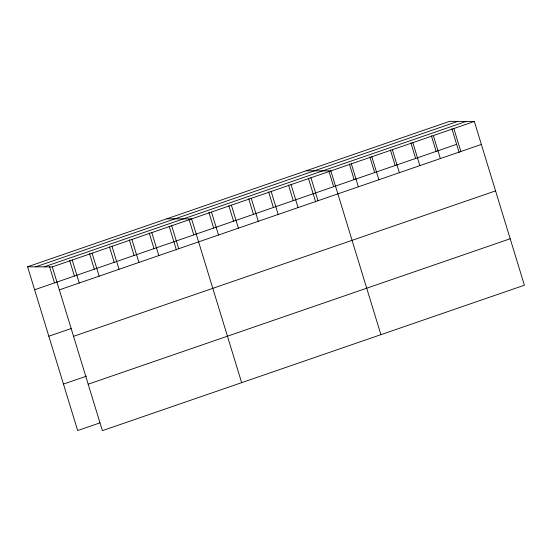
<?xml version="1.0" encoding="UTF-8"?>
<svg xmlns="http://www.w3.org/2000/svg" width="552" height="552" viewBox="0 0 552 552"><rect width="100%" height="100%" fill="white"/><g stroke="black" fill="none" stroke-linecap="round" stroke-linejoin="round"><path stroke-width="0.83" d="M27.6 266.782L449.618 121.343L474.334 121.454L524.4 285.218L102.382 430.657L52.309 266.892L27.6 266.782L77.666 430.546L99.953 422.866M35.756 266.816L457.774 121.385M44.16 266.857L466.178 121.419M52.309 266.892L474.334 121.454M34.624 289.759L456.642 144.32M59.34 289.869L481.358 144.431M48.831 336.216L71.111 328.537M73.54 336.327L495.558 190.895M63.466 384.082L86.54 376.133M88.175 384.192L510.193 238.761M306.132 170.796L330.848 170.906L380.914 334.664M166.87 218.785L191.578 218.896L241.645 382.66M453.834 128.519L460.858 151.496M451.881 128.733L459.14 152.476M433.334 135.585L440.358 158.562M431.381 135.799L436.149 151.386M412.841 142.651L419.865 165.628M410.881 142.858L415.649 158.452M392.341 149.709L399.365 172.686M390.381 149.923L395.149 165.517M371.841 156.775L378.865 179.752M369.888 156.989L374.656 172.583M351.341 163.84L358.365 186.817M349.388 164.054L354.156 179.642M328.888 171.113L333.656 186.707M310.948 177.758L317.973 200.735M308.389 178.179L315.647 201.922M291.056 184.616L298.08 207.593M288.496 185.037L293.264 200.624M271.163 191.475L278.187 214.452M268.603 191.889L273.371 207.483M251.263 198.327L258.288 221.304M248.704 198.748L253.471 214.342M231.371 205.185L238.395 228.162M228.811 205.606L233.579 221.193M211.471 212.044L218.502 235.021M208.918 212.458L213.679 228.052M189.019 219.316L193.786 234.91M171.686 225.754L178.71 248.731M169.126 226.175L176.385 249.918M151.786 232.613L158.81 255.59M149.226 233.027L153.994 248.621M131.893 239.464L138.918 262.442M129.334 239.885L134.101 255.479M112.001 246.323L119.025 269.3M109.441 246.744L114.209 262.331M92.101 253.175L99.125 276.159M89.541 253.596L94.309 269.19M72.209 260.033L79.233 283.01M69.649 260.454L74.416 276.048M49.501 266.492L54.517 282.9"/></g></svg>
